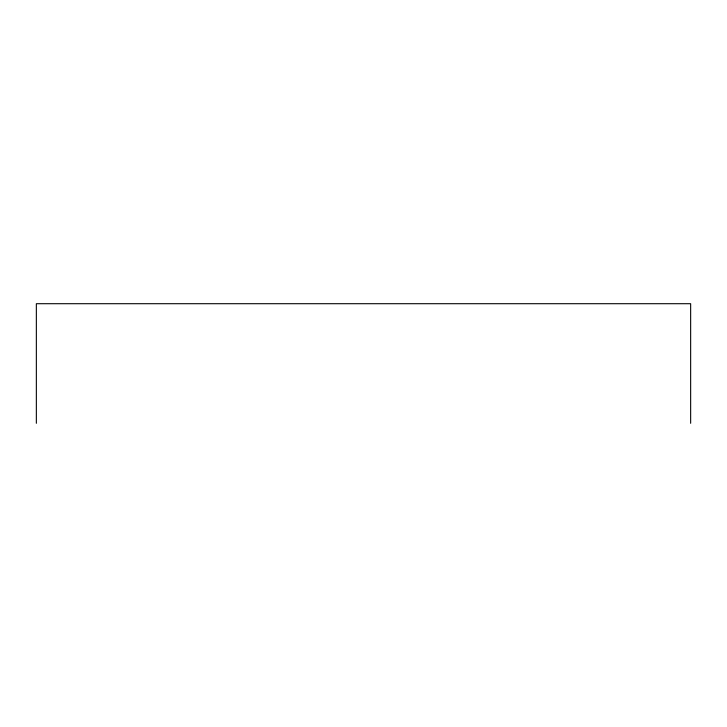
<?xml version="1.0" encoding="UTF-8"?>
<svg xmlns="http://www.w3.org/2000/svg" width="727" height="727" viewBox="0 0 727 727"><rect width="100%" height="100%" fill="white"/><g stroke="black" fill="none" stroke-linecap="round" stroke-linejoin="round"><path stroke-width="1.09" d="M690.65 423.296L690.65 303.704L36.35 303.704L36.35 423.296"/></g></svg>
